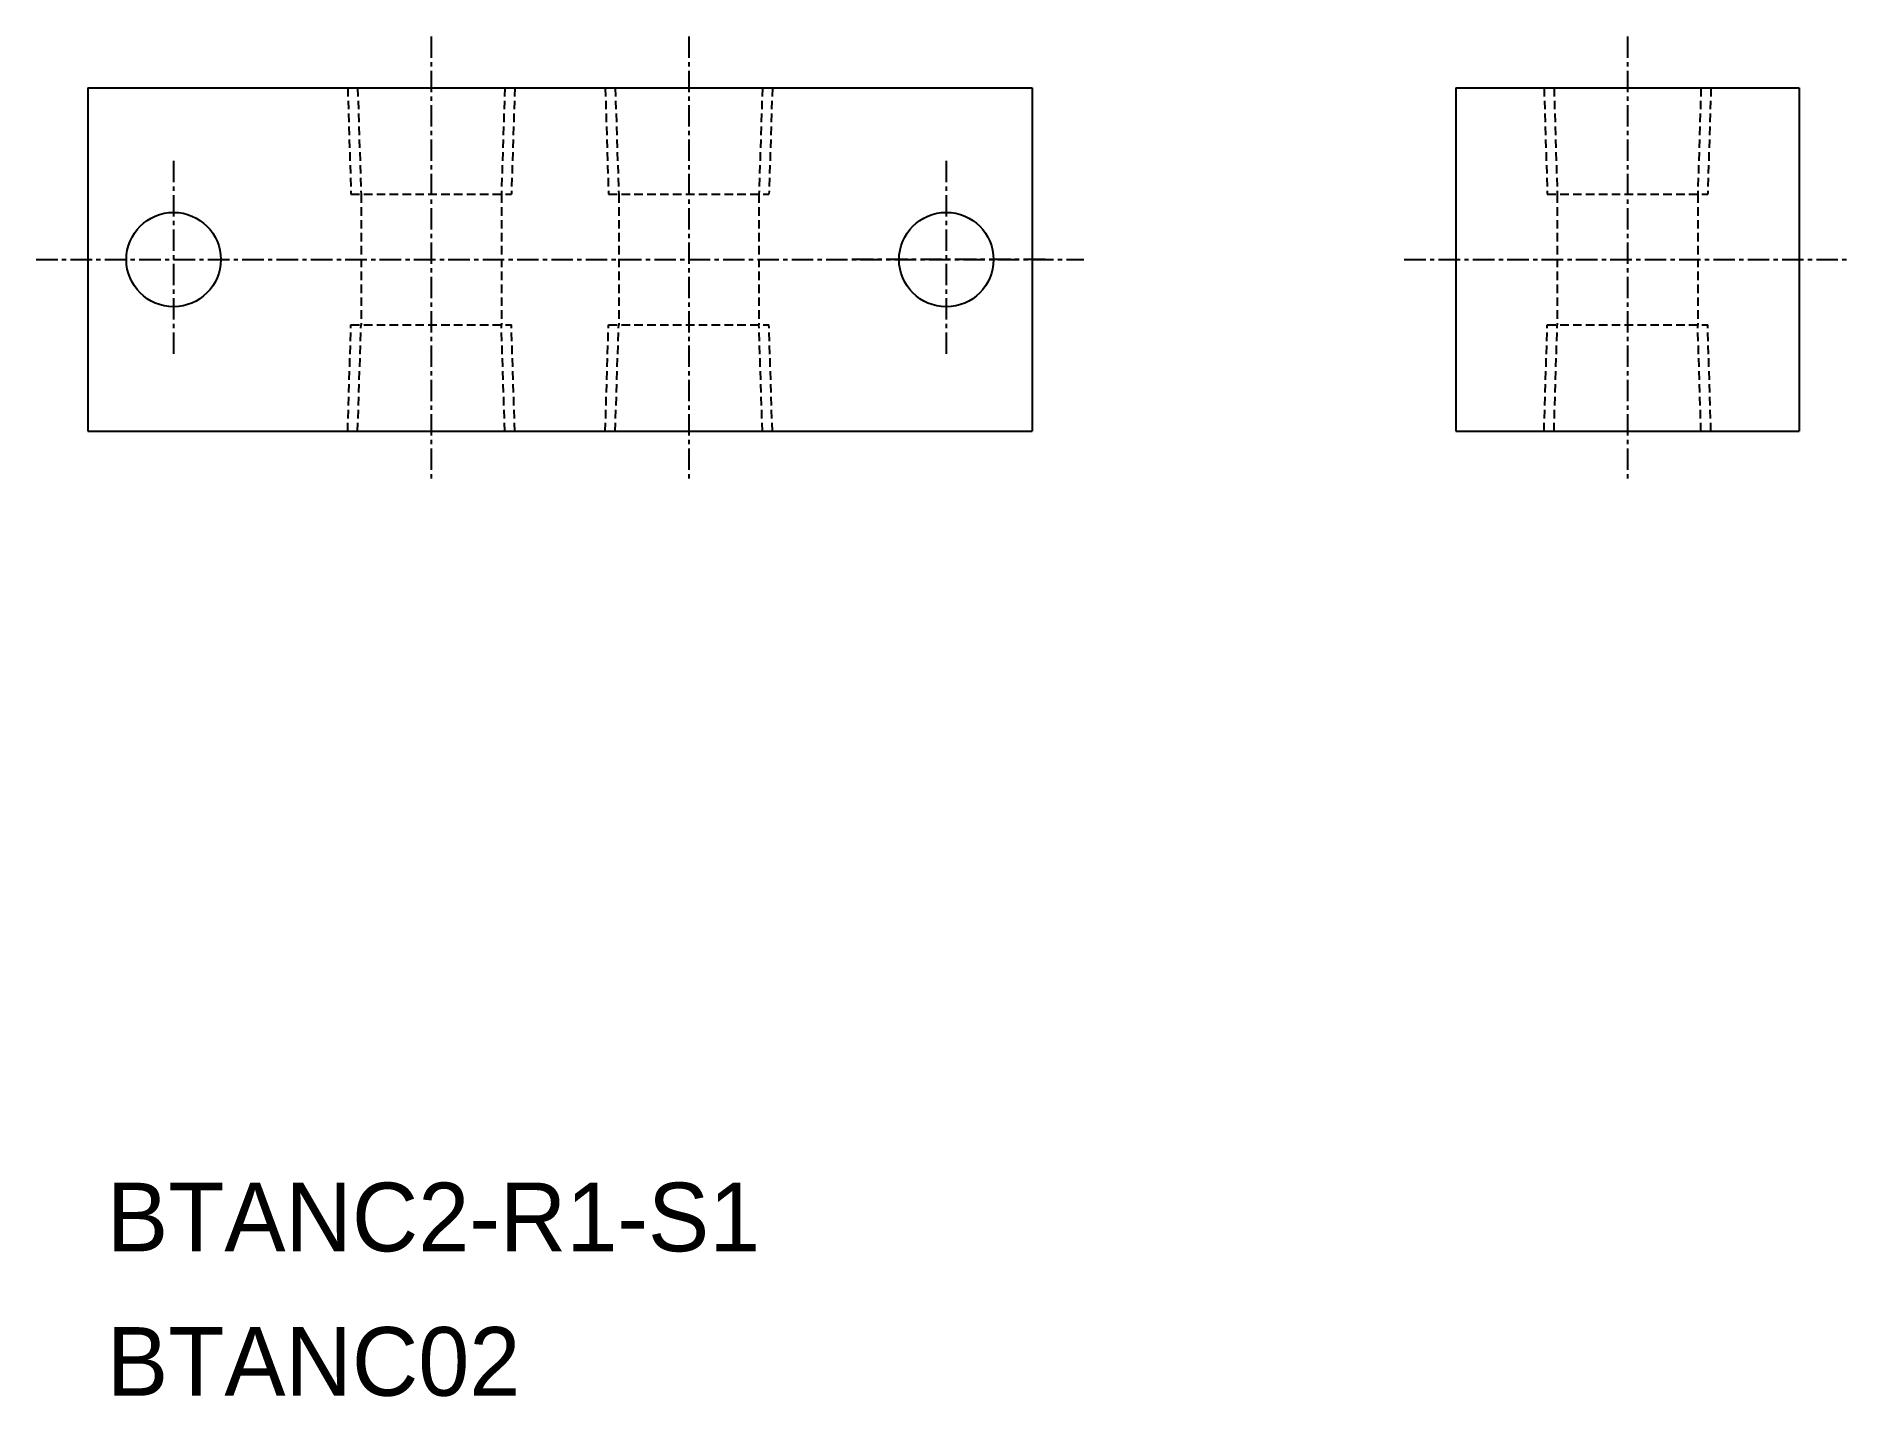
# Model space of a CAD drawing. Extents: x 4442 to 4548, y 18232 to 18311.
import ezdxf

# ---------------------------------------------------------------- set-up
doc = ezdxf.new("R2010")
doc.units = 0
doc.linetypes.add('CENTER', pattern=[2, 1.25, -0.25, 0.25, -0.25])
doc.linetypes.add('DASHED', pattern=[0.75, 0.5, -0.25])
doc.layers.get('0').update_dxf_attribs({"linetype": 'CONTINUOUS'})
doc.layers.add('CENTER', color=1, linetype='CENTER')

msp = doc.modelspace()

# ---------------------------------------------------------------- linework, layer by layer
at = {"color": 7, "linetype": 'CONTINUOUS'}
for p, q in [((4445.45, 18307.95), (4500.45, 18307.95)), ((4445.45, 18307.95), (4445.45, 18287.95)), ((4500.45, 18307.95), (4500.45, 18287.95)), ((4525.12, 18307.95), (4545.12, 18307.95)), ((4525.12, 18307.95), (4525.12, 18287.95)), ((4545.12, 18307.95), (4545.12, 18287.95)), ((4445.45, 18287.95), (4500.45, 18287.95)), ((4525.12, 18287.95), (4545.12, 18287.95))]:
    msp.add_line(p, q, dxfattribs=at)
at = {"color": 3, "linetype": 'DASHED'}
for p, q in [((4460.59, 18307.95), (4460.78, 18301.75)), ((4461.17, 18307.95), (4461.37, 18301.75)), ((4469.74, 18307.95), (4469.54, 18301.75)), ((4470.32, 18307.95), (4470.12, 18301.75)), ((4475.59, 18307.95), (4475.78, 18301.75)), ((4476.17, 18307.95), (4476.37, 18301.75)), ((4484.74, 18307.95), (4484.54, 18301.75)), ((4485.32, 18307.95), (4485.12, 18301.75)), ((4530.26, 18307.95), (4530.45, 18301.75)), ((4530.84, 18307.95), (4531.03, 18301.75)), ((4539.4, 18307.95), (4539.21, 18301.75)), ((4539.98, 18307.95), (4539.79, 18301.75)), ((4460.78, 18301.75), (4470.12, 18301.75)), ((4461.37, 18301.75), (4461.37, 18294.15)), ((4469.54, 18301.75), (4469.54, 18294.15)), ((4475.78, 18301.75), (4485.12, 18301.75)), ((4476.37, 18301.75), (4476.37, 18294.15)), ((4484.54, 18301.75), (4484.54, 18294.15)), ((4530.45, 18301.75), (4539.79, 18301.75)), ((4531.03, 18301.75), (4531.03, 18294.15)), ((4539.21, 18301.75), (4539.21, 18294.15)), ((4460.59, 18287.95), (4460.78, 18294.15)), ((4460.78, 18294.15), (4470.12, 18294.15)), ((4461.17, 18287.95), (4461.37, 18294.15)), ((4469.74, 18287.95), (4469.54, 18294.15)), ((4470.32, 18287.95), (4470.12, 18294.15)), ((4475.59, 18287.95), (4475.78, 18294.15)), ((4475.78, 18294.15), (4485.12, 18294.15)), ((4476.17, 18287.95), (4476.37, 18294.15)), ((4484.74, 18287.95), (4484.54, 18294.15)), ((4485.32, 18287.95), (4485.12, 18294.15)), ((4530.26, 18287.95), (4530.45, 18294.15)), ((4530.45, 18294.15), (4539.79, 18294.15)), ((4530.84, 18287.95), (4531.03, 18294.15)), ((4539.4, 18287.95), (4539.21, 18294.15)), ((4539.98, 18287.95), (4539.79, 18294.15))]:
    msp.add_line(p, q, dxfattribs=at)
at = {"color": 7, "linetype": 'CONTINUOUS'}
for centre in [(4450.45, 18297.95), (4495.45, 18297.95)]:
    msp.add_circle(centre, 2.75, dxfattribs=at)
at = {"layer": 'CENTER', "color": 1, "linetype": 'CENTER'}
for p, q in [((4465.45, 18310.95), (4465.45, 18284.95)), ((4480.45, 18310.95), (4480.45, 18284.95)), ((4535.12, 18310.95), (4535.12, 18284.95)), ((4450.45, 18303.7), (4450.45, 18292.2)), ((4495.45, 18303.7), (4495.45, 18292.2)), ((4442.45, 18297.95), (4503.45, 18297.95)), ((4501.2, 18297.95), (4489.7, 18297.95)), ((4522.12, 18297.95), (4548.12, 18297.95))]:
    msp.add_line(p, q, dxfattribs=at)

# ---------------------------------------------------------------- texts
at = {"color": 7, "linetype": 'CONTINUOUS'}
for s, p in [('BTANC2-R1-S1', (4446.57, 18240.19)), ('BTANC02', (4446.57, 18231.78))]:
    msp.add_text(s, height=4, dxfattribs=at).set_placement(p)

doc.saveas('drawing.dxf')
